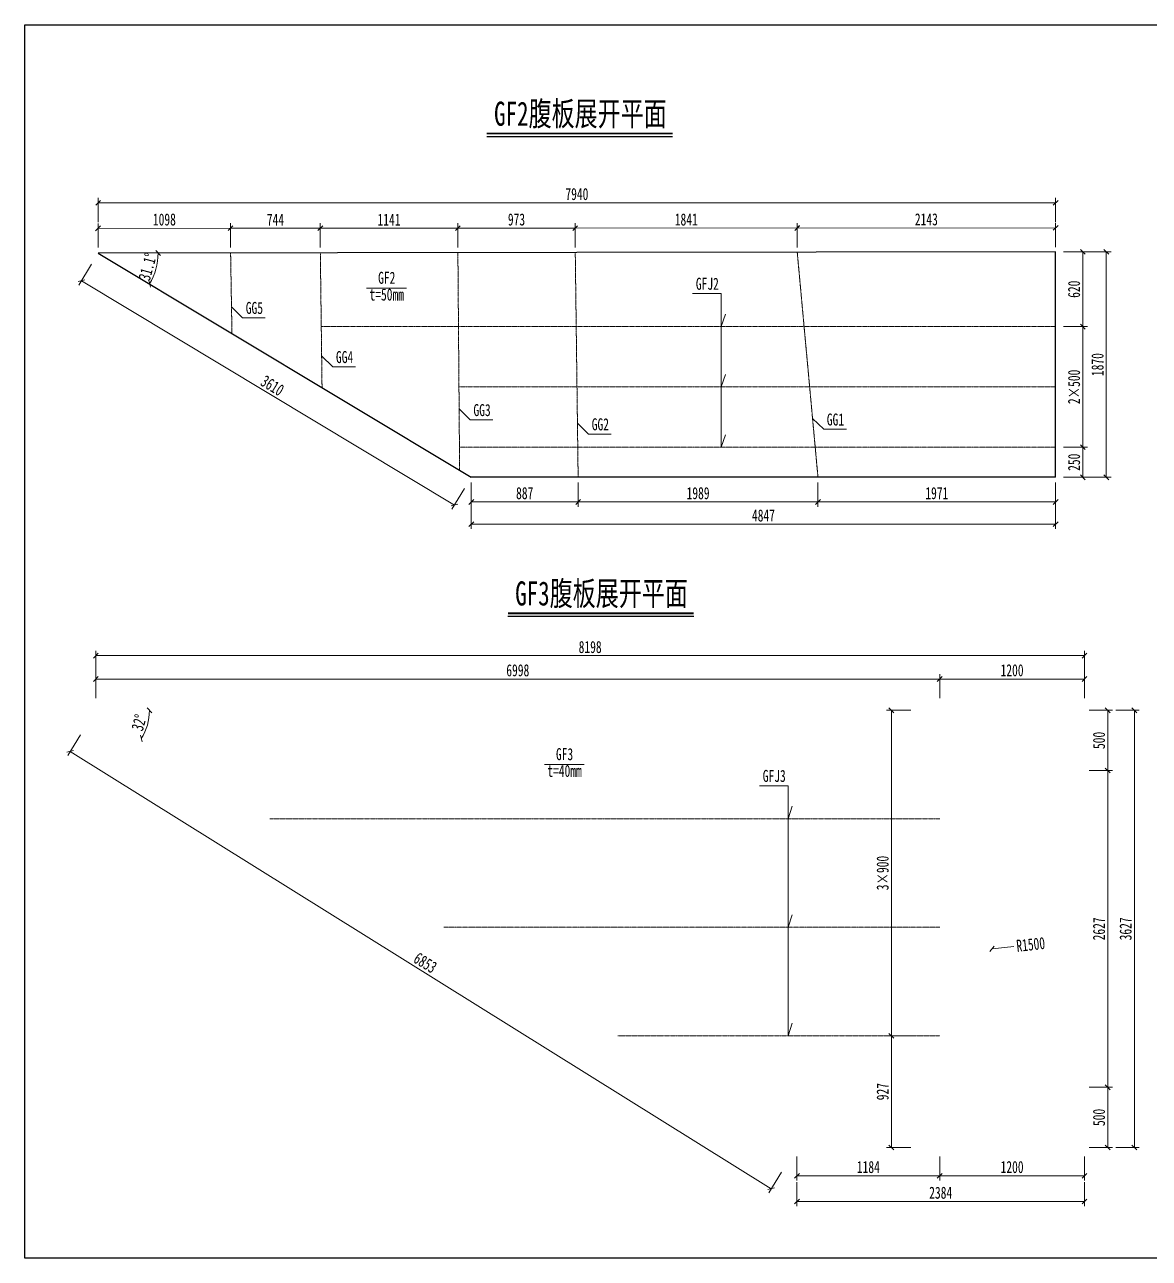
# Model space of a CAD drawing. Header units: millimetres. Extents: x -89049 to 410567, y -307459 to -100425.
# Drawn here: x 119973 to 129300, y -295945 to -285713 of the extents above; entities that cross this region are included whole.
import ezdxf
from ezdxf.enums import TextEntityAlignment as Align

# ---------------------------------------------------------------- set-up
doc = ezdxf.new("R2010")
doc.units = ezdxf.units.MM
doc.linetypes.add('DASHED', pattern=[0.75, 0.5, -0.25])
doc.layers.get('Defpoints').update_dxf_attribs({"color": 8})
for name, color, linetype, lineweight in [('文字', 7, 'Continuous', 15), ('标注线及字体', 2, 'Continuous', 15), ('细实线', 4, 'Continuous', 15), ('虚线', 7, 'DASHED', 13), ('钢板粗线', 1, 'Continuous', 25)]:
    doc.layers.add(name, color=color, linetype=linetype, lineweight=lineweight)
doc.styles.add('111', font='', dxfattribs={"width": 0.7})
doc.styles.add('BM_Dim', font='', dxfattribs={"width": 0.85})
doc.styles.get('111').set_extended_font_data('仿宋_GB2312')
doc.styles.get('BM_Dim').set_extended_font_data('仿宋_GB2312')
doc.dimstyles.new('200', dxfattribs={"dimscale": 0, "dimtxt": 2.5, "dimasz": 1, "dimexe": 1, "dimexo": 1, "dimgap": 0.6, "dimtad": 1, "dimdec": 0, "dimdsep": 46, "dimtxsty": '111', "dimblk": 'OBLIQUE', "dimcen": 0, "dimclrd": 4, "dimclre": 4, "dimclrt": 4, "dimadec": 1, "dimazin": 2, "dimtfac": 1, "dimtdec": 0, "dimtix": 1, "dimtmove": 2, "dimatfit": 3, "dimfxl": 4, "dimfxlon": 1, "dimtolj": 1, "dimlwd": -1, "dimlwe": -1, "dimarcsym": 0})

# ---------------------------------------------------------------- blocks, each defined once
blk = doc.blocks.new('_Oblique')
at = {"color": 0, "linetype": 'ByBlock', "lineweight": -2}
blk.add_line((-0.5, -0.5), (0.5, 0.5), dxfattribs=at)
blk = doc.blocks.new('*D2490')
at = {"layer": 'Defpoints', "color": 0, "transparency": 16777216}
for p in [(120583, -287607), (123677, -289467), (123538, -289697)]:
    blk.add_point(p, dxfattribs=at)
at = {"layer": '细实线', "color": 4, "transparency": 16777216}
for p, q in [((120527, -287700), (120423, -287872)), ((120444, -287837), (123538, -289697)), ((123620, -289560), (123517, -289731))]:
    blk.add_line(p, q, dxfattribs=at)
at = {"layer": '细实线', "color": 4, "transparency": 16777216, "xscale": 40, "yscale": 40, "zscale": 40}
for p, rotation in [((120444, -287837), 148.9886433195761), ((123538, -289697), 328.9886433195761)]:
    blk.add_blockref('_Oblique', p, dxfattribs=dict(at, rotation=rotation))
at = {"layer": '细实线', "color": 4, "transparency": 16777216, "insert": (122028, -288706), "char_height": 100, "attachment_point": 5, "rotation": 328.9886, "style": '111'}
blk.add_mtext('\\A1;3610', dxfattribs=at)
blk = doc.blocks.new('*D2491')
at = {"layer": 'Defpoints', "color": 0, "transparency": 16777216}
for p in [(128523, -287190), (120583, -287607), (128523, -287597)]:
    blk.add_point(p, dxfattribs=at)
at = {"layer": '细实线', "color": 4, "transparency": 16777216}
for p, q in [((120583, -287350), (120583, -287150)), ((120583, -287190), (128523, -287190)), ((128523, -287350), (128523, -287150))]:
    blk.add_line(p, q, dxfattribs=at)
at = {"layer": '细实线', "color": 4, "transparency": 16777216, "xscale": 40, "yscale": 40, "zscale": 40, "rotation": 180}
blk.add_blockref('_Oblique', (120583, -287190), dxfattribs=at)
at = {"layer": '细实线', "color": 4, "transparency": 16777216, "xscale": 40, "yscale": 40, "zscale": 40}
blk.add_blockref('_Oblique', (128523, -287190), dxfattribs=at)
at = {"layer": '细实线', "color": 4, "transparency": 16777216, "insert": (124553, -287118), "char_height": 100, "attachment_point": 5, "style": '111'}
blk.add_mtext('\\A1;7940', dxfattribs=at)
blk = doc.blocks.new('*D2492')
at = {"layer": 'Defpoints', "color": 0, "transparency": 16777216}
for p in [(123677, -289467), (128523, -289467), (128523, -289855)]:
    blk.add_point(p, dxfattribs=at)
at = {"layer": '细实线', "color": 4, "transparency": 16777216}
for p, q in [((123677, -289695), (123677, -289895)), ((128523, -289695), (128523, -289895)), ((123677, -289855), (128523, -289855))]:
    blk.add_line(p, q, dxfattribs=at)
at = {"layer": '细实线', "color": 4, "transparency": 16777216, "xscale": 40, "yscale": 40, "zscale": 40, "rotation": 180}
blk.add_blockref('_Oblique', (123677, -289855), dxfattribs=at)
at = {"layer": '细实线', "color": 4, "transparency": 16777216, "xscale": 40, "yscale": 40, "zscale": 40}
blk.add_blockref('_Oblique', (128523, -289855), dxfattribs=at)
at = {"layer": '细实线', "color": 4, "transparency": 16777216, "insert": (126100, -289784), "char_height": 100, "attachment_point": 5, "style": '111'}
blk.add_mtext('\\A1;4847', dxfattribs=at)
blk = doc.blocks.new('*D2493')
at = {"layer": 'Defpoints', "color": 0, "transparency": 16777216}
for p in [(128523, -289217), (128523, -289467), (128748, -289467)]:
    blk.add_point(p, dxfattribs=at)
at = {"layer": '细实线', "color": 4, "transparency": 16777216}
for p, q in [((128588, -289217), (128788, -289217)), ((128748, -289217), (128748, -289467)), ((128588, -289467), (128788, -289467))]:
    blk.add_line(p, q, dxfattribs=at)
at = {"layer": '细实线', "color": 4, "transparency": 16777216, "xscale": 40, "yscale": 40, "zscale": 40}
for p, rotation in [((128748, -289217), 90), ((128748, -289467), 270)]:
    blk.add_blockref('_Oblique', p, dxfattribs=dict(at, rotation=rotation))
at = {"layer": '细实线', "color": 4, "transparency": 16777216, "insert": (128676, -289342), "char_height": 100, "attachment_point": 5, "rotation": 90, "style": '111'}
blk.add_mtext('\\A1;250', dxfattribs=at)
blk = doc.blocks.new('*D2494')
at = {"layer": 'Defpoints', "color": 0, "transparency": 16777216}
for p in [(128523, -288217), (128748, -288217), (128523, -289217)]:
    blk.add_point(p, dxfattribs=at)
at = {"layer": '细实线', "color": 4, "transparency": 16777216}
for p, q in [((128588, -288217), (128788, -288217)), ((128748, -289217), (128748, -288217)), ((128588, -289217), (128788, -289217))]:
    blk.add_line(p, q, dxfattribs=at)
at = {"layer": '细实线', "color": 4, "transparency": 16777216, "xscale": 40, "yscale": 40, "zscale": 40}
for p, rotation in [((128748, -288217), 90), ((128748, -289217), 270)]:
    blk.add_blockref('_Oblique', p, dxfattribs=dict(at, rotation=rotation))
at = {"layer": '细实线', "color": 4, "transparency": 16777216, "insert": (128676, -288717), "char_height": 100, "attachment_point": 5, "rotation": 90, "style": '111'}
blk.add_mtext('\\A1;2×500', dxfattribs=at)
blk = doc.blocks.new('*D2495')
at = {"layer": 'Defpoints', "color": 0, "transparency": 16777216}
for p in [(128523, -287597), (128748, -287597), (128523, -288217)]:
    blk.add_point(p, dxfattribs=at)
at = {"layer": '细实线', "color": 4, "transparency": 16777216}
for p, q in [((128588, -287597), (128788, -287597)), ((128748, -288217), (128748, -287597)), ((128588, -288217), (128788, -288217))]:
    blk.add_line(p, q, dxfattribs=at)
at = {"layer": '细实线', "color": 4, "transparency": 16777216, "xscale": 40, "yscale": 40, "zscale": 40}
for p, rotation in [((128748, -287597), 90), ((128748, -288217), 270)]:
    blk.add_blockref('_Oblique', p, dxfattribs=dict(at, rotation=rotation))
at = {"layer": '细实线', "color": 4, "transparency": 16777216, "insert": (128676, -287907), "char_height": 100, "attachment_point": 5, "rotation": 90, "style": '111'}
blk.add_mtext('\\A1;620', dxfattribs=at)
blk = doc.blocks.new('*D2496')
at = {"layer": 'Defpoints', "color": 0, "transparency": 16777216}
for p in [(128704, -287597), (128704, -289467), (128943, -289467)]:
    blk.add_point(p, dxfattribs=at)
at = {"layer": '细实线', "color": 4, "transparency": 16777216}
for p, q in [((128783, -287597), (128983, -287597)), ((128943, -287597), (128943, -289467)), ((128783, -289467), (128983, -289467))]:
    blk.add_line(p, q, dxfattribs=at)
at = {"layer": '细实线', "color": 4, "transparency": 16777216, "xscale": 40, "yscale": 40, "zscale": 40}
for p, rotation in [((128943, -287597), 90), ((128943, -289467), 270)]:
    blk.add_blockref('_Oblique', p, dxfattribs=dict(at, rotation=rotation))
at = {"layer": '细实线', "color": 4, "transparency": 16777216, "insert": (128871, -288532), "char_height": 100, "attachment_point": 5, "rotation": 90, "style": '111'}
blk.add_mtext('\\A1;1870', dxfattribs=at)
blk = doc.blocks.new('*D2504')
at = {"layer": 'Defpoints', "color": 0, "transparency": 16777216}
for p in [(120582, -287402), (120583, -287607), (121681, -287605)]:
    blk.add_point(p, dxfattribs=at)
at = {"layer": '细实线', "color": 4, "transparency": 16777216}
for p, q in [((120583, -287562), (120582, -287362)), ((121681, -287400), (120582, -287402)), ((121681, -287560), (121681, -287360))]:
    blk.add_line(p, q, dxfattribs=at)
at = {"layer": '细实线', "color": 4, "transparency": 16777216, "xscale": 40, "yscale": 40, "zscale": 40}
for p, rotation in [((120582, -287402), 180.0707305830578), ((121681, -287400), 0.0707305830578519)]:
    blk.add_blockref('_Oblique', p, dxfattribs=dict(at, rotation=rotation))
at = {"layer": '细实线', "color": 4, "transparency": 16777216, "insert": (121132, -287329), "char_height": 100, "attachment_point": 5, "rotation": 0.0707, "style": '111'}
blk.add_mtext('\\A1;1098', dxfattribs=at)
blk = doc.blocks.new('*D2505')
at = {"layer": 'Defpoints', "color": 0, "transparency": 16777216}
for p in [(122425, -287400), (121681, -287605), (122425, -287605)]:
    blk.add_point(p, dxfattribs=at)
at = {"layer": '细实线', "color": 4, "transparency": 16777216}
for p, q in [((121681, -287561), (121681, -287361)), ((121681, -287401), (122425, -287400)), ((122425, -287560), (122425, -287360))]:
    blk.add_line(p, q, dxfattribs=at)
at = {"layer": '细实线', "color": 4, "transparency": 16777216, "xscale": 40, "yscale": 40, "zscale": 40}
for p, rotation in [((121681, -287401), 180.0707305848575), ((122425, -287400), 0.07073058485754395)]:
    blk.add_blockref('_Oblique', p, dxfattribs=dict(at, rotation=rotation))
at = {"layer": '细实线', "color": 4, "transparency": 16777216, "insert": (122053, -287330), "char_height": 100, "attachment_point": 5, "rotation": 0.0707, "style": '111'}
blk.add_mtext('\\A1;744', dxfattribs=at)
blk = doc.blocks.new('*D2506')
at = {"layer": 'Defpoints', "color": 0, "transparency": 16777216}
for p in [(123566, -287400), (122425, -287605), (123566, -287603)]:
    blk.add_point(p, dxfattribs=at)
at = {"layer": '细实线', "color": 4, "transparency": 16777216}
for p, q in [((122425, -287561), (122425, -287361)), ((122425, -287401), (123566, -287400)), ((123566, -287560), (123566, -287360))]:
    blk.add_line(p, q, dxfattribs=at)
at = {"layer": '细实线', "color": 4, "transparency": 16777216, "xscale": 40, "yscale": 40, "zscale": 40}
for p, rotation in [((122425, -287401), 180.0707305837583), ((123566, -287400), 0.07073058375834834)]:
    blk.add_blockref('_Oblique', p, dxfattribs=dict(at, rotation=rotation))
at = {"layer": '细实线', "color": 4, "transparency": 16777216, "insert": (122995, -287330), "char_height": 100, "attachment_point": 5, "rotation": 0.0707, "style": '111'}
blk.add_mtext('\\A1;1141', dxfattribs=at)
blk = doc.blocks.new('*D2507')
at = {"layer": 'Defpoints', "color": 0, "transparency": 16777216}
for p in [(124539, -287400), (123566, -287603), (124540, -287602)]:
    blk.add_point(p, dxfattribs=at)
at = {"layer": '细实线', "color": 4, "transparency": 16777216}
for p, q in [((123566, -287561), (123566, -287361)), ((123566, -287401), (124539, -287400)), ((124539, -287560), (124539, -287360))]:
    blk.add_line(p, q, dxfattribs=at)
at = {"layer": '细实线', "color": 4, "transparency": 16777216, "xscale": 40, "yscale": 40, "zscale": 40}
for p, rotation in [((123566, -287401), 180.0707305832941), ((124539, -287400), 0.0707305832941225)]:
    blk.add_blockref('_Oblique', p, dxfattribs=dict(at, rotation=rotation))
at = {"layer": '细实线', "color": 4, "transparency": 16777216, "insert": (124052, -287329), "char_height": 100, "attachment_point": 5, "rotation": 0.0707, "style": '111'}
blk.add_mtext('\\A1;973', dxfattribs=at)
blk = doc.blocks.new('*D2508')
at = {"layer": 'Defpoints', "color": 0, "transparency": 16777216}
for p in [(126380, -287399), (124540, -287602), (126380, -287600)]:
    blk.add_point(p, dxfattribs=at)
at = {"layer": '细实线', "color": 4, "transparency": 16777216}
for p, q in [((124539, -287561), (124539, -287361)), ((124539, -287401), (126380, -287399)), ((126380, -287559), (126380, -287359))]:
    blk.add_line(p, q, dxfattribs=at)
at = {"layer": '细实线', "color": 4, "transparency": 16777216, "xscale": 40, "yscale": 40, "zscale": 40}
for p, rotation in [((124539, -287401), 180.0707305840442), ((126380, -287399), 0.07073058404422762)]:
    blk.add_blockref('_Oblique', p, dxfattribs=dict(at, rotation=rotation))
at = {"layer": '细实线', "color": 4, "transparency": 16777216, "insert": (125460, -287329), "char_height": 100, "attachment_point": 5, "rotation": 0.0707, "style": '111'}
blk.add_mtext('\\A1;1841', dxfattribs=at)
blk = doc.blocks.new('*D2509')
at = {"layer": 'Defpoints', "color": 0, "transparency": 16777216}
for p in [(128523, -287398), (126380, -287600), (128523, -287597)]:
    blk.add_point(p, dxfattribs=at)
at = {"layer": '细实线', "color": 4, "transparency": 16777216}
for p, q in [((126380, -287560), (126380, -287360)), ((126380, -287400), (128523, -287398)), ((128523, -287557), (128523, -287358))]:
    blk.add_line(p, q, dxfattribs=at)
at = {"layer": '细实线', "color": 4, "transparency": 16777216, "xscale": 40, "yscale": 40, "zscale": 40}
for p, rotation in [((126380, -287400), 180.0707305837855), ((128523, -287398), 0.07073058378547951)]:
    blk.add_blockref('_Oblique', p, dxfattribs=dict(at, rotation=rotation))
at = {"layer": '细实线', "color": 4, "transparency": 16777216, "insert": (127451, -287328), "char_height": 100, "attachment_point": 5, "rotation": 0.0707, "style": '111'}
blk.add_mtext('\\A1;2143', dxfattribs=at)
blk = doc.blocks.new('*D2510')
at = {"layer": 'Defpoints', "color": 0, "transparency": 16777216}
for p in [(123677, -289467), (124563, -289467), (124563, -289671)]:
    blk.add_point(p, dxfattribs=at)
at = {"layer": '细实线', "color": 4, "transparency": 16777216}
for p, q in [((123677, -289511), (123677, -289711)), ((124563, -289511), (124563, -289711)), ((123677, -289671), (124563, -289671))]:
    blk.add_line(p, q, dxfattribs=at)
at = {"layer": '细实线', "color": 4, "transparency": 16777216, "xscale": 40, "yscale": 40, "zscale": 40, "rotation": 180}
blk.add_blockref('_Oblique', (123677, -289671), dxfattribs=at)
at = {"layer": '细实线', "color": 4, "transparency": 16777216, "xscale": 40, "yscale": 40, "zscale": 40}
blk.add_blockref('_Oblique', (124563, -289671), dxfattribs=at)
at = {"layer": '细实线', "color": 4, "transparency": 16777216, "insert": (124120, -289599), "char_height": 100, "attachment_point": 5, "style": '111'}
blk.add_mtext('\\A1;887', dxfattribs=at)
blk = doc.blocks.new('*D2511')
at = {"layer": 'Defpoints', "color": 0, "transparency": 16777216}
for p in [(124563, -289467), (126552, -289467), (126552, -289671)]:
    blk.add_point(p, dxfattribs=at)
at = {"layer": '细实线', "color": 4, "transparency": 16777216}
for p, q in [((124563, -289511), (124563, -289711)), ((126552, -289511), (126552, -289711)), ((124563, -289671), (126552, -289671))]:
    blk.add_line(p, q, dxfattribs=at)
at = {"layer": '细实线', "color": 4, "transparency": 16777216, "xscale": 40, "yscale": 40, "zscale": 40, "rotation": 180}
blk.add_blockref('_Oblique', (124563, -289671), dxfattribs=at)
at = {"layer": '细实线', "color": 4, "transparency": 16777216, "xscale": 40, "yscale": 40, "zscale": 40}
blk.add_blockref('_Oblique', (126552, -289671), dxfattribs=at)
at = {"layer": '细实线', "color": 4, "transparency": 16777216, "insert": (125558, -289599), "char_height": 100, "attachment_point": 5, "style": '111'}
blk.add_mtext('\\A1;1989', dxfattribs=at)
blk = doc.blocks.new('*D2512')
at = {"layer": 'Defpoints', "color": 0, "transparency": 16777216}
for p in [(126552, -289467), (128523, -289467), (128523, -289671)]:
    blk.add_point(p, dxfattribs=at)
at = {"layer": '细实线', "color": 4, "transparency": 16777216}
for p, q in [((126552, -289511), (126552, -289711)), ((128523, -289511), (128523, -289711)), ((126552, -289671), (128523, -289671))]:
    blk.add_line(p, q, dxfattribs=at)
at = {"layer": '细实线', "color": 4, "transparency": 16777216, "xscale": 40, "yscale": 40, "zscale": 40}
for p, rotation in [((126552, -289671), 180.0000000000034), ((128523, -289671), 3.384346309617674e-12)]:
    blk.add_blockref('_Oblique', p, dxfattribs=dict(at, rotation=rotation))
at = {"layer": '细实线', "color": 4, "transparency": 16777216, "insert": (127538, -289599), "char_height": 100, "attachment_point": 5, "style": '111'}
blk.add_mtext('\\A1;1971', dxfattribs=at)
blk = doc.blocks.new('*D2542')
at = {"layer": 'Defpoints', "color": 0, "transparency": 16777216}
for p in [(120583, -287607), (120583, -287607), (128523, -287597), (121048, -287782), (123677, -289467)]:
    blk.add_point(p, dxfattribs=at)
at = {"layer": '细实线', "color": 4, "transparency": 16777216}
blk.add_arc((120583, -287607), 497, 328.9886, 0.0707, dxfattribs=at)
at = {"layer": '细实线', "color": 4, "transparency": 16777216, "xscale": 40, "yscale": 40, "zscale": 40}
for p, rotation in [((121080, -287606), 90.0707305837841), ((121009, -287863), 238.9886433195737)]:
    blk.add_blockref('_Oblique', p, dxfattribs=dict(at, rotation=rotation))
at = {"layer": '细实线', "color": 4, "transparency": 16777216, "insert": (120993, -287720), "char_height": 100, "attachment_point": 5, "rotation": 74.5297, "style": '111'}
blk.add_mtext('\\A1;31.1%%d', dxfattribs=at)
blk = doc.blocks.new('*D4774')
at = {"layer": 'Defpoints', "color": 0, "transparency": 16777216}
for p in [(127562, -291140), (128762, -291399), (127562, -292299)]:
    blk.add_point(p, dxfattribs=at)
at = {"layer": '细实线', "color": 4, "transparency": 16777216}
for p, q in [((127562, -291300), (127562, -291100)), ((128762, -291300), (128762, -291100)), ((128762, -291140), (127562, -291140))]:
    blk.add_line(p, q, dxfattribs=at)
at = {"layer": '细实线', "color": 4, "transparency": 16777216, "xscale": 40, "yscale": 40, "zscale": 40, "rotation": 180}
blk.add_blockref('_Oblique', (127562, -291140), dxfattribs=at)
at = {"layer": '细实线', "color": 4, "transparency": 16777216, "xscale": 40, "yscale": 40, "zscale": 40}
blk.add_blockref('_Oblique', (128762, -291140), dxfattribs=at)
at = {"layer": '细实线', "color": 4, "transparency": 16777216, "insert": (128162, -291068), "char_height": 100, "attachment_point": 5, "style": '111'}
blk.add_mtext('\\A1;1200', dxfattribs=at)
blk = doc.blocks.new('*D4775')
at = {"layer": 'Defpoints', "color": 0, "transparency": 16777216}
for p in [(120564, -291140), (120564, -291399), (127562, -292299)]:
    blk.add_point(p, dxfattribs=at)
at = {"layer": '细实线', "color": 4, "transparency": 16777216}
for p, q in [((120564, -291300), (120564, -291100)), ((127562, -291300), (127562, -291100)), ((127562, -291140), (120564, -291140))]:
    blk.add_line(p, q, dxfattribs=at)
at = {"layer": '细实线', "color": 4, "transparency": 16777216, "xscale": 40, "yscale": 40, "zscale": 40, "rotation": 180}
blk.add_blockref('_Oblique', (120564, -291140), dxfattribs=at)
at = {"layer": '细实线', "color": 4, "transparency": 16777216, "xscale": 40, "yscale": 40, "zscale": 40}
blk.add_blockref('_Oblique', (127562, -291140), dxfattribs=at)
at = {"layer": '细实线', "color": 4, "transparency": 16777216, "insert": (124063, -291068), "char_height": 100, "attachment_point": 5, "style": '111'}
blk.add_mtext('\\A1;6998', dxfattribs=at)
blk = doc.blocks.new('*D4776')
at = {"layer": 'Defpoints', "color": 0, "transparency": 16777216}
for p in [(120564, -290946), (128762, -291205), (120564, -291399)]:
    blk.add_point(p, dxfattribs=at)
at = {"layer": '细实线', "color": 4, "transparency": 16777216}
for p, q in [((120564, -291106), (120564, -290906)), ((128762, -290946), (120564, -290946)), ((128762, -291106), (128762, -290906))]:
    blk.add_line(p, q, dxfattribs=at)
at = {"layer": '细实线', "color": 4, "transparency": 16777216, "xscale": 40, "yscale": 40, "zscale": 40, "rotation": 180}
blk.add_blockref('_Oblique', (120564, -290946), dxfattribs=at)
at = {"layer": '细实线', "color": 4, "transparency": 16777216, "xscale": 40, "yscale": 40, "zscale": 40}
blk.add_blockref('_Oblique', (128762, -290946), dxfattribs=at)
at = {"layer": '细实线', "color": 4, "transparency": 16777216, "insert": (124663, -290875), "char_height": 100, "attachment_point": 5, "style": '111'}
blk.add_mtext('\\A1;8198', dxfattribs=at)
blk = doc.blocks.new('*D4777')
at = {"layer": 'Defpoints', "color": 0, "transparency": 16777216}
for p in [(128762, -291399), (128762, -291899), (128955, -291899)]:
    blk.add_point(p, dxfattribs=at)
at = {"layer": '细实线', "color": 4, "transparency": 16777216}
for p, q in [((128802, -291399), (128995, -291399)), ((128955, -291399), (128955, -291899)), ((128802, -291899), (128995, -291899))]:
    blk.add_line(p, q, dxfattribs=at)
at = {"layer": '细实线', "color": 4, "transparency": 16777216, "xscale": 40, "yscale": 40, "zscale": 40}
for p, rotation in [((128955, -291399), 90), ((128955, -291899), 270)]:
    blk.add_blockref('_Oblique', p, dxfattribs=dict(at, rotation=rotation))
at = {"layer": '细实线', "color": 4, "transparency": 16777216, "insert": (128883, -291649), "char_height": 100, "attachment_point": 5, "rotation": 90, "style": '111'}
blk.add_mtext('\\A1;500', dxfattribs=at)
blk = doc.blocks.new('*D4778')
at = {"layer": 'Defpoints', "color": 0, "transparency": 16777216}
for p in [(128762, -294526), (128762, -295026), (128955, -295026)]:
    blk.add_point(p, dxfattribs=at)
at = {"layer": '细实线', "color": 4, "transparency": 16777216}
for p, q in [((128802, -294526), (128995, -294526)), ((128955, -294526), (128955, -295026)), ((128802, -295026), (128995, -295026))]:
    blk.add_line(p, q, dxfattribs=at)
at = {"layer": '细实线', "color": 4, "transparency": 16777216, "xscale": 40, "yscale": 40, "zscale": 40}
for p, rotation in [((128955, -294526), 90), ((128955, -295026), 270)]:
    blk.add_blockref('_Oblique', p, dxfattribs=dict(at, rotation=rotation))
at = {"layer": '细实线', "color": 4, "transparency": 16777216, "insert": (128883, -294776), "char_height": 100, "attachment_point": 5, "rotation": 90, "style": '111'}
blk.add_mtext('\\A1;500', dxfattribs=at)
blk = doc.blocks.new('*D4779')
at = {"layer": 'Defpoints', "color": 0, "transparency": 16777216}
for p in [(128762, -291899), (128762, -294526), (128955, -294526)]:
    blk.add_point(p, dxfattribs=at)
at = {"layer": '细实线', "color": 4, "transparency": 16777216}
for p, q in [((128802, -291899), (128995, -291899)), ((128955, -291899), (128955, -294526)), ((128802, -294526), (128995, -294526))]:
    blk.add_line(p, q, dxfattribs=at)
at = {"layer": '细实线', "color": 4, "transparency": 16777216, "xscale": 40, "yscale": 40, "zscale": 40}
for p, rotation in [((128955, -291899), 90), ((128955, -294526), 270)]:
    blk.add_blockref('_Oblique', p, dxfattribs=dict(at, rotation=rotation))
at = {"layer": '细实线', "color": 4, "transparency": 16777216, "insert": (128883, -293212), "char_height": 100, "attachment_point": 5, "rotation": 90, "style": '111'}
blk.add_mtext('\\A1;2627', dxfattribs=at)
blk = doc.blocks.new('*D4780')
at = {"layer": 'Defpoints', "color": 0, "transparency": 16777216}
for p in [(128983, -291399), (128983, -295026), (129176, -295026)]:
    blk.add_point(p, dxfattribs=at)
at = {"layer": '细实线', "color": 4, "transparency": 16777216}
for p, q in [((129023, -291399), (129216, -291399)), ((129176, -291399), (129176, -295026)), ((129023, -295026), (129216, -295026))]:
    blk.add_line(p, q, dxfattribs=at)
at = {"layer": '细实线', "color": 4, "transparency": 16777216, "xscale": 40, "yscale": 40, "zscale": 40}
for p, rotation in [((129176, -291399), 90), ((129176, -295026), 270)]:
    blk.add_blockref('_Oblique', p, dxfattribs=dict(at, rotation=rotation))
at = {"layer": '细实线', "color": 4, "transparency": 16777216, "insert": (129104, -293212), "char_height": 100, "attachment_point": 5, "rotation": 90, "style": '111'}
blk.add_mtext('\\A1;3627', dxfattribs=at)
blk = doc.blocks.new('*D4784')
at = {"layer": 'Defpoints', "color": 0, "transparency": 16777216}
for p in [(127161, -291399), (127476, -291399), (127476, -294099)]:
    blk.add_point(p, dxfattribs=at)
at = {"layer": '细实线', "color": 4, "transparency": 16777216}
for p, q in [((127321, -291399), (127121, -291399)), ((127161, -294099), (127161, -291399)), ((127321, -294099), (127121, -294099))]:
    blk.add_line(p, q, dxfattribs=at)
at = {"layer": '细实线', "color": 4, "transparency": 16777216, "xscale": 40, "yscale": 40, "zscale": 40}
for p, rotation in [((127161, -291399), 90), ((127161, -294099), 270)]:
    blk.add_blockref('_Oblique', p, dxfattribs=dict(at, rotation=rotation))
at = {"layer": '细实线', "color": 4, "transparency": 16777216, "insert": (127089, -292749), "char_height": 100, "attachment_point": 5, "rotation": 90, "style": '111'}
blk.add_mtext('\\A1;3×900', dxfattribs=at)
blk = doc.blocks.new('*D4785')
at = {"layer": 'Defpoints', "color": 0, "transparency": 16777216}
for p in [(127161, -294099), (127476, -294099), (127476, -295026)]:
    blk.add_point(p, dxfattribs=at)
at = {"layer": '细实线', "color": 4, "transparency": 16777216}
for p, q in [((127321, -294099), (127121, -294099)), ((127161, -295026), (127161, -294099)), ((127321, -295026), (127121, -295026))]:
    blk.add_line(p, q, dxfattribs=at)
at = {"layer": '细实线', "color": 4, "transparency": 16777216, "xscale": 40, "yscale": 40, "zscale": 40}
for p, rotation in [((127161, -294099), 90), ((127161, -295026), 270)]:
    blk.add_blockref('_Oblique', p, dxfattribs=dict(at, rotation=rotation))
at = {"layer": '细实线', "color": 4, "transparency": 16777216, "insert": (127089, -294562), "char_height": 100, "attachment_point": 5, "rotation": 90, "style": '111'}
blk.add_mtext('\\A1;927', dxfattribs=at)
blk = doc.blocks.new('*D4786')
at = {"layer": 'Defpoints', "color": 0, "transparency": 16777216}
for p in [(127562, -294099), (128762, -295026), (127562, -295260)]:
    blk.add_point(p, dxfattribs=at)
at = {"layer": '细实线', "color": 4, "transparency": 16777216}
for p, q in [((127562, -295100), (127562, -295300)), ((128762, -295100), (128762, -295300)), ((128762, -295260), (127562, -295260))]:
    blk.add_line(p, q, dxfattribs=at)
at = {"layer": '细实线', "color": 4, "transparency": 16777216, "xscale": 40, "yscale": 40, "zscale": 40, "rotation": 180}
blk.add_blockref('_Oblique', (127562, -295260), dxfattribs=at)
at = {"layer": '细实线', "color": 4, "transparency": 16777216, "xscale": 40, "yscale": 40, "zscale": 40}
blk.add_blockref('_Oblique', (128762, -295260), dxfattribs=at)
at = {"layer": '细实线', "color": 4, "transparency": 16777216, "insert": (128162, -295188), "char_height": 100, "attachment_point": 5, "style": '111'}
blk.add_mtext('\\A1;1200', dxfattribs=at)
blk = doc.blocks.new('*D4787')
at = {"layer": 'Defpoints', "color": 0, "transparency": 16777216}
for p in [(127562, -294099), (126378, -295026), (126378, -295260)]:
    blk.add_point(p, dxfattribs=at)
at = {"layer": '细实线', "color": 4, "transparency": 16777216}
for p, q in [((126378, -295100), (126378, -295300)), ((127562, -295100), (127562, -295300)), ((127562, -295260), (126378, -295260))]:
    blk.add_line(p, q, dxfattribs=at)
at = {"layer": '细实线', "color": 4, "transparency": 16777216, "xscale": 40, "yscale": 40, "zscale": 40, "rotation": 180}
blk.add_blockref('_Oblique', (126378, -295260), dxfattribs=at)
at = {"layer": '细实线', "color": 4, "transparency": 16777216, "xscale": 40, "yscale": 40, "zscale": 40}
blk.add_blockref('_Oblique', (127562, -295260), dxfattribs=at)
at = {"layer": '细实线', "color": 4, "transparency": 16777216, "insert": (126970, -295188), "char_height": 100, "attachment_point": 5, "style": '111'}
blk.add_mtext('\\A1;1184', dxfattribs=at)
blk = doc.blocks.new('*D4788')
at = {"layer": 'Defpoints', "color": 0, "transparency": 16777216}
for p in [(126378, -295026), (128762, -295026), (126378, -295473)]:
    blk.add_point(p, dxfattribs=at)
at = {"layer": '细实线', "color": 4, "transparency": 16777216}
for p, q in [((126378, -295313), (126378, -295513)), ((128762, -295313), (128762, -295513)), ((128762, -295473), (126378, -295473))]:
    blk.add_line(p, q, dxfattribs=at)
at = {"layer": '细实线', "color": 4, "transparency": 16777216, "xscale": 40, "yscale": 40, "zscale": 40, "rotation": 180}
blk.add_blockref('_Oblique', (126378, -295473), dxfattribs=at)
at = {"layer": '细实线', "color": 4, "transparency": 16777216, "xscale": 40, "yscale": 40, "zscale": 40}
blk.add_blockref('_Oblique', (128762, -295473), dxfattribs=at)
at = {"layer": '细实线', "color": 4, "transparency": 16777216, "insert": (127570, -295401), "char_height": 100, "attachment_point": 5, "style": '111'}
blk.add_mtext('\\A1;2384', dxfattribs=at)
blk = doc.blocks.new('*D4789')
at = {"layer": 'Defpoints', "color": 0, "transparency": 16777216}
for p in [(120564, -291399), (126378, -295026), (126165, -295367)]:
    blk.add_point(p, dxfattribs=at)
at = {"layer": '细实线', "color": 4, "transparency": 16777216}
for p, q in [((120436, -291604), (120330, -291774)), ((120351, -291740), (126165, -295367)), ((126250, -295231), (126144, -295401))]:
    blk.add_line(p, q, dxfattribs=at)
at = {"layer": '细实线', "color": 4, "transparency": 16777216, "xscale": 40, "yscale": 40, "zscale": 40}
for p, rotation in [((120351, -291740), 148.0430298767969), ((126165, -295367), 328.0430298767969)]:
    blk.add_blockref('_Oblique', p, dxfattribs=dict(at, rotation=rotation))
at = {"layer": '细实线', "color": 4, "transparency": 16777216, "insert": (123296, -293493), "char_height": 100, "attachment_point": 5, "rotation": 328.043, "style": '111'}
blk.add_mtext('\\A1;6853', dxfattribs=at)
blk = doc.blocks.new('*D4790')
at = {"layer": 'Defpoints', "color": 0, "transparency": 16777216}
for p in [(120564, -291399), (120564, -291399), (128762, -291399), (120993, -291516), (126378, -295026)]:
    blk.add_point(p, dxfattribs=at)
at = {"layer": '细实线', "color": 4, "transparency": 16777216}
blk.add_arc((120564, -291399), 444, 328.043, 360, dxfattribs=at)
at = {"layer": '细实线', "color": 4, "transparency": 16777216, "xscale": 40, "yscale": 40, "zscale": 40}
for p, rotation in [((121008, -291399), 89.99999999990197), ((120941, -291634), 238.0430298767969)]:
    blk.add_blockref('_Oblique', p, dxfattribs=dict(at, rotation=rotation))
at = {"layer": '细实线', "color": 4, "transparency": 16777216, "insert": (120922, -291501), "char_height": 100, "attachment_point": 5, "rotation": 74.0215, "style": '111'}
blk.add_mtext('\\A1;32%%d', dxfattribs=at)

msp = doc.modelspace()

# ---------------------------------------------------------------- linework, layer by layer
at = {"color": 4}
for p, q in [((123805.7, -286639.8), (125346.6, -286639.8)), ((123980.6, -290618.9), (125521.5, -290618.9))]:
    msp.add_line(p, q, dxfattribs=at)
at = {"color": 6, "const_width": 14.4}
for points in [[(123805.7, -286615.8), (125346.6, -286615.8)], [(123980.6, -290594.9), (125521.5, -290594.9)]]:
    msp.add_lwpolyline(points, dxfattribs=at)
at = {"layer": 'Defpoints'}
msp.add_lwpolyline([(119973.4, -285712.7), (135373.4, -285712.7), (135373.4, -295944.7), (119973.4, -295944.7)], close=True, dxfattribs=at)
at = {"layer": '细实线'}
for p, q in [((122808.5, -287897.9), (123139.2, -287897.9)), ((125513, -287942.9), (125749.5, -287942.9)), ((125749.5, -289216.6), (125749.5, -287942.9)), ((121688.7, -288052.9), (121781, -288143.4)), ((125784.4, -288113.5), (125749.5, -288216.6)), ((121781, -288143.4), (121969.1, -288143.4)), ((122436.2, -288460.2), (122528.5, -288550.7)), ((122528.5, -288550.7), (122716.6, -288550.7)), ((125784.4, -288613.5), (125749.5, -288716.6)), ((123576.4, -288900), (123668.7, -288990.5)), ((123668.7, -288990.5), (123856.8, -288990.5)), ((124557.6, -289018.2), (124649.9, -289108.7)), ((126507.3, -288978.3), (126599.6, -289068.8)), ((124649.9, -289108.7), (124838, -289108.7)), ((125784.4, -289113.5), (125749.5, -289216.6)), ((126599.6, -289068.8), (126787.7, -289068.8)), ((124283, -291848.8), (124613.8, -291848.8)), ((126067.6, -292024.9), (126304.2, -292024.9)), ((126304.2, -294098.5), (126304.2, -292024.9)), ((126339.1, -292195.4), (126304.2, -292298.5)), ((126339.1, -293095.4), (126304.2, -293198.5)), ((126339.1, -293995.4), (126304.2, -294098.5))]:
    msp.add_line(p, q, dxfattribs=at)
at = {"layer": '细实线', "color": 4}
msp.add_line((128177, -293357.1), (127996.2, -293377.1), dxfattribs=at)
at = {"layer": '虚线', "ltscale": 5}
for p, q in [((121681.2, -287605.4), (121692.4, -288273.8)), ((122425.4, -287604.5), (122439.5, -288722.9)), ((123566.1, -287603.1), (123580.4, -289408.8)), ((124539.5, -287601.9), (124563.3, -289466.6)), ((126380.3, -287599.6), (126552.2, -289466.6)), ((128523.1, -288216.6), (122433.1, -288216.6)), ((128523.1, -288716.6), (123574.9, -288716.6)), ((128523.1, -289216.6), (123578.9, -289216.6)), ((122006.7, -292298.5), (127562.2, -292298.5)), ((123449.4, -293198.5), (127562.2, -293198.5)), ((124892.1, -294098.5), (127562.2, -294098.5))]:
    msp.add_line(p, q, dxfattribs=at)
at = {"layer": '钢板粗线'}
for p, q in [((128523.1, -287597), (120582.7, -287606.8)), ((120582.7, -287606.8), (123676.5, -289466.6)), ((128523.1, -289466.6), (128523.1, -287597)), ((128523.1, -289466.6), (123676.5, -289466.6))]:
    msp.add_line(p, q, dxfattribs=at)

# ---------------------------------------------------------------- block references
at = {"layer": '细实线', "color": 4, "xscale": 40, "yscale": 40, "zscale": 40, "rotation": 186.3170159521078}
msp.add_blockref('_Oblique', (127996.2, -293377.1), dxfattribs=at)

# ---------------------------------------------------------------- texts
at = {"layer": '文字', "style": 'BM_Dim', "width": 0.7}
for s, p in [('GF2', (122976.1, -287891.9)), ('GFJ2', (125634.8, -287941.5)), ('t=50mm', (122976.1, -288030.8)), ('GG5', (121878.6, -288142)), ('GG4', (122626.1, -288549.3)), ('GG3', (123766.4, -288989.1)), ('GG1', (126697.2, -289067.4)), ('GG2', (124747.6, -289107.2)), ('GF3', (124450.7, -291842.8)), ('t=40mm', (124450.7, -291981.7)), ('GFJ3', (126189.5, -292023.4))]:
    msp.add_text(s, height=100, dxfattribs=at).set_placement(p, align=Align.BOTTOM_CENTER)
at = {"layer": '标注线及字体', "style": '111', "width": 0.7}
for s, p in [('GF2腹板展开平面', (124582.2, -286447.4)), ('GF3腹板展开平面', (124757.1, -290426.5))]:
    msp.add_text(s, height=200, dxfattribs=at).set_placement(p, align=Align.MIDDLE)
at = {"layer": '细实线', "color": 4, "insert": (128316.4, -293341.6), "char_height": 100, "attachment_point": 5, "rotation": 6.31702, "style": '111'}
msp.add_mtext('\\A1;R1500', dxfattribs=at)

# ---------------------------------------------------------------- dimensions: what is measured, and where the dimension line sits
at = {"layer": '细实线'}
for base, p1, p2, picture, middle in [((128523.1, -287189.9), (120582.7, -287606.8), (128523.1, -287597), '*D2491', (124552.9, -287118.4)), ((128523.1, -289855.4), (123676.5, -289466.6), (128523.1, -289466.6), '*D2492', (126099.8, -289783.9)), ((120563.9, -290946.4), (128762.2, -291205.4), (120563.9, -291398.5), '*D4776', (124663.1, -290874.9)), ((120563.9, -291139.5), (127562.2, -292298.5), (120563.9, -291398.5), '*D4775', (124063.1, -291068)), ((127562.2, -291139.5), (128762.2, -291398.5), (127562.2, -292298.5), '*D4774', (128162.2, -291068)), ((126378.1, -295259.5), (127562.2, -294098.5), (126378.1, -295025.5), '*D4787', (126970.1, -295187.9)), ((127562.2, -295259.5), (128762.2, -295025.5), (127562.2, -294098.5), '*D4786', (128162.2, -295187.9)), ((126378.1, -295472.9), (128762.2, -295025.5), (126378.1, -295025.5), '*D4788', (127570.1, -295401.3))]:
    dim = msp.add_linear_dim(base=base, p1=p1, p2=p2, dimstyle='200', override={"dimscale": 40, "dimblk": 'Oblique'}, dxfattribs=at)
    dim.commit()
    dim.dimension.update_dxf_attribs({"geometry": picture, "text_midpoint": middle})
for p1, p2, distance, picture, middle in [((121681.1894, -287605.4192), (120582.6995, -287606.7753), -205.0849, '*D2504', (121131.6029, -287329.445)), ((121681.2, -287605.4), (122425.4, -287604.5), 204.8, '*D2505', (122053, -287329.7)), ((122425.4, -287604.5), (123566.1, -287603.1), 203.5, '*D2506', (122995.4, -287329.8)), ((123566.1, -287603.1), (124539.5, -287601.9), 202.2, '*D2507', (124052.5, -287328.7)), ((124539.5, -287601.9), (126380.3, -287599.6), 200.6, '*D2508', (125459.5, -287328.5)), ((126380.3, -287599.6), (128523.1, -287597), 199.2, '*D2509', (127451.3, -287327.6)), ((120582.7, -287606.8), (123676.5, -289466.6), -269.1, '*D2490', (122027.9, -288705.9)), ((123676.5, -289466.6), (124563.3, -289466.6), -204, '*D2510', (124119.9, -289599)), ((124563.3, -289466.6), (126552.2, -289466.6), -204, '*D2511', (125557.8, -289599)), ((126552.2, -289466.6), (128523.1, -289466.6), -204, '*D2512', (127537.7, -289599)), ((120563.9, -291398.5), (126378.1, -295025.5), -402.3, '*D4789', (123296, -293492.6))]:
    dim = msp.add_aligned_dim(p1=p1, p2=p2, distance=distance, dimstyle='200', override={"dimscale": 40, "dimblk": 'Oblique'}, dxfattribs=at)
    dim.commit()
    dim.dimension.update_dxf_attribs({"geometry": picture, "text_midpoint": middle})
for base, line1, line2, picture, middle in [((121048, -287782.2), ((128523.1, -287597), (120582.7, -287606.8)), ((120582.7, -287606.8), (123676.5, -289466.6)), '*D2542', (120993, -287720.3)), ((120992.5, -291516.2), ((128762.2, -291398.5), (120563.9, -291398.5)), ((120563.9, -291398.5), (126378.1, -295025.5)), '*D4790', (120922.4, -291501.2))]:
    dim = msp.add_angular_dim_2l(base=base, line1=line1, line2=line2, dimstyle='200', override={"dimscale": 40, "dimblk": 'Oblique'}, dxfattribs=at)
    dim.commit()
    dim.dimension.update_dxf_attribs({"geometry": picture, "text_midpoint": middle})
for base, p1, p2, override, picture, middle in [((128747.9, -287597), (128523.1, -288216.6), (128523.1, -287597), {"dimscale": 40, "dimblk": 'Oblique'}, '*D2495', (128676.3, -287906.8)), ((128942.5, -289466.6), (128704.1, -287597), (128703.7, -289466.6), {"dimscale": 40, "dimblk": 'Oblique'}, '*D2496', (128871, -288531.8)), ((128747.9, -289466.6), (128523.1, -289216.6), (128523.1, -289466.6), {"dimscale": 40, "dimblk": 'Oblique'}, '*D2493', (128676.3, -289341.6)), ((128954.6, -291898.5), (128762.2, -291398.5), (128762.2, -291898.5), {"dimscale": 40, "dimblk": 'Oblique'}, '*D4777', (128883.1, -291648.5)), ((129175.9, -295025.5), (128983.4, -291398.5), (128983.4, -295025.5), {"dimscale": 40, "dimblk": 'Oblique'}, '*D4780', (129104.3, -293212)), ((128954.6, -294525.5), (128762.2, -291898.5), (128762.2, -294525.5), {"dimscale": 40, "dimblk": 'Oblique'}, '*D4779', (128883.1, -293212)), ((127161.0474, -294098.523), (127475.9824, -295026.0081), (127476.4182, -294098.523), {"dimscale": 40}, '*D4785', (127089.4798, -294562.2655)), ((128954.6, -295025.5), (128762.2, -294525.5), (128762.2, -295025.5), {"dimscale": 40, "dimblk": 'Oblique'}, '*D4778', (128883.1, -294775.5))]:
    dim = msp.add_linear_dim(base=base, p1=p1, p2=p2, angle=90, dimstyle='200', override=override, dxfattribs=at)
    dim.commit()
    dim.dimension.update_dxf_attribs({"geometry": picture, "text_midpoint": middle})
for base, p1, p2, text, picture, middle in [((128747.9, -288216.6), (128523.1, -289216.6), (128523.1, -288216.6), '2×500', '*D2494', (128676.3, -288716.6)), ((127161, -291398.5), (127475.9, -294098.5), (127475.9, -291398.5), '3×900', '*D4784', (127089.5, -292748.5))]:
    dim = msp.add_linear_dim(base=base, p1=p1, p2=p2, angle=90, text=text, dimstyle='200', override={"dimscale": 40, "dimtxsty": '111', "dimblk": 'Oblique'}, dxfattribs=at)
    dim.commit()
    dim.dimension.update_dxf_attribs({"geometry": picture, "text_midpoint": middle})

doc.saveas('drawing.dxf')
